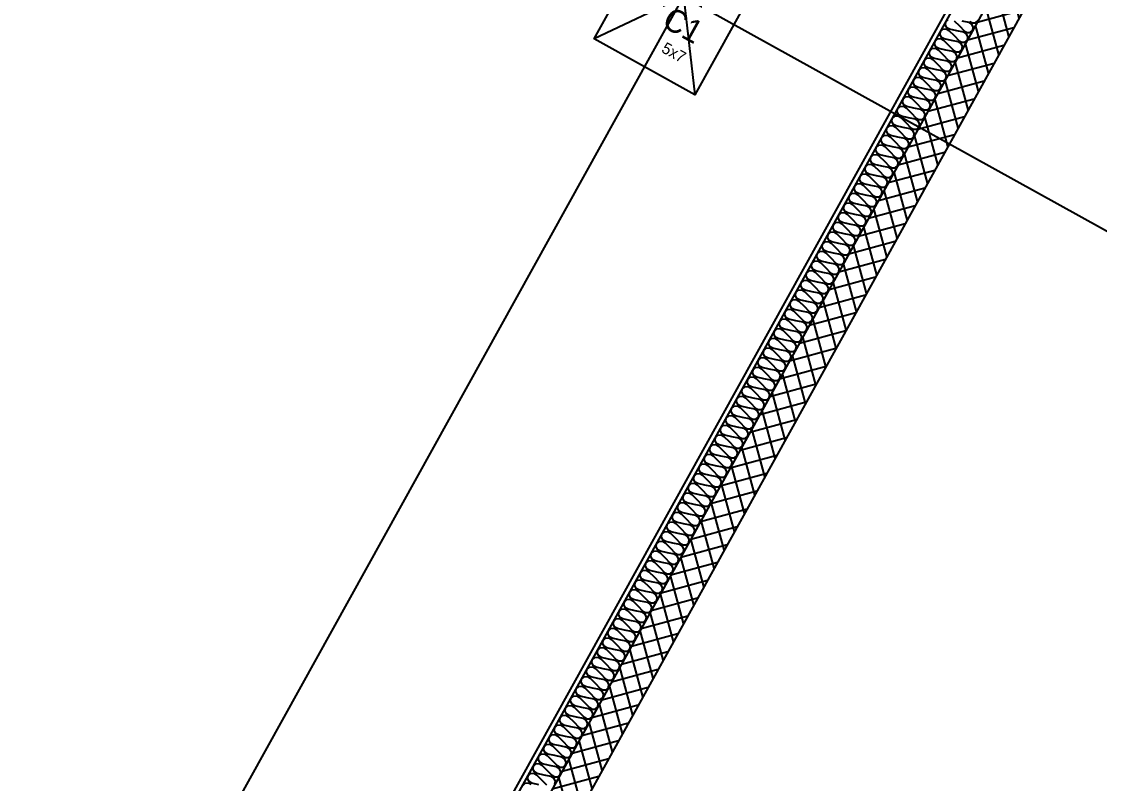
# Model space of a CAD drawing. Header units: millimetres. Extents: x -21000 to 567700, y 435000 to 850800.
# Drawn here: x 276453 to 281135, y 583813 to 587122 of the extents above; entities that cross this region are included whole.
import ezdxf
from ezdxf.xclip import XClip

# ---------------------------------------------------------------- set-up
doc = ezdxf.new("R2010")
doc.units = ezdxf.units.MM
doc.header["$LTSCALE"] = 700
doc.header["$XCLIPFRAME"] = 2
doc.linetypes.add('AB_Pbase$0$주차장기둥$0$CEN', pattern=[62, 60, -1, 0, -1])
doc.layers.get('0').update_dxf_attribs({"color": 2})
for name, color, linetype in [('AB_Pbase$0$ELE8', 8, 'Continuous'), ('AB_Pbase$0$FIN', 6, 'Continuous'), ('AB_Pbase$0$HAT-BR', 5, 'Continuous'), ('AB_Pbase$0$INS', 8, 'Continuous'), ('AB_Pbase$0$WAL', 3, 'Continuous'), ('AB_Pbase$0$주차장기둥$0$CEN_P', 244, 'AB_Pbase$0$주차장기둥$0$CEN')]:
    doc.layers.add(name, color=color, linetype=linetype)
doc.layers.add('AB_Pbase$0$주차장기둥$0$DEFPOINT', color=247, linetype='Continuous', plot=False)
doc.styles.add('AB_Pbase$0$주차장기둥$0$맑은 고딕', font='')
doc.styles.get('AB_Pbase$0$주차장기둥$0$맑은 고딕').set_extended_font_data('Dotum')

# ---------------------------------------------------------------- blocks, each defined once
blk = doc.blocks.new('AB_Pbase$0$주차장기둥$0$cen 2bl 지하')
at = {"layer": 'AB_Pbase$0$주차장기둥$0$CEN_P', "color": 5}
for p, q in [((-17985.7, 66583), (-17985.7, 259281.2)), ((-127185.7, 77283), (119274.2, 77283))]:
    blk.add_line(p, q, dxfattribs=at)
blk = doc.blocks.new('AB_Pbase$0$주차장기둥$0$p기둥 5x7')
blk.add_lwpolyline([(-250, 350), (250, 350), (250, -350), (-250, -350)], close=True)
at = {"layer": 'AB_Pbase$0$주차장기둥$0$DEFPOINT'}
for p, q in [((250, 350), (-250, -350)), ((-250, 350), (250, -350))]:
    blk.add_line(p, q, dxfattribs=at)
at = {"layer": 'AB_Pbase$0$주차장기둥$0$DEFPOINT', "color": 6, "style": 'AB_Pbase$0$주차장기둥$0$맑은 고딕'}
for s, height, p in [('C1', 100, (-24.4, -160.2)), ('5x7', 50, (28.8, -258.5))]:
    blk.add_text(s, height=height, rotation=0, dxfattribs=at).set_placement(p)
blk = doc.blocks.new('AB_Pbase$0$주차장기둥')
for name, p, rotation in [('AB_Pbase$0$주차장기둥$0$cen 2bl 지하', (36991.8, -11666.7), 1.99999810188403), ('AB_Pbase$0$주차장기둥$0$p기둥 5x7', (16319.9, 64941.5), 1.999998101881787)]:
    blk.add_blockref(name, p, dxfattribs=dict(rotation=rotation))
blk = doc.blocks.new('AB_Pbase')
at = {"layer": 'AB_Pbase$0$ELE8'}
h = blk.add_hatch(dxfattribs=at)
h.set_pattern_fill('NET', color=256, scale=20, angle=15.182184)
h.paths.add_polyline_path([(273083.7, 576687.4), (271540, 577543.1), (269067.7, 573082.9), (269198.9, 573010.2), (271598.5, 577339.2), (273011, 576556.2)])
h.paths.add_polyline_path([(271036.4, 571991.6), (269969.4, 572583.1), (269896.7, 572451.9), (270963.7, 571860.4)])
h.paths.add_polyline_path([(267533.6, 573933.3), (268338.2, 573487.2), (268265.5, 573356), (267460.8, 573802.1)])
h.paths.add_polyline_path([(265762.5, 574915), (265689.7, 574783.8), (266666.9, 574242.1), (266739.6, 574373.3)])
h.paths.add_polyline_path([(282834.2, 606034.8), (283184, 605840.9), (283169.5, 605814.7), (283344.4, 605717.8), (283358.9, 605743.9), (283971.2, 605404.6), (286695.8, 610320), (286564.6, 610392.7), (286254.3, 609833), (283267.5, 611488.6), (283194.8, 611357.4), (286181.6, 609701.8), (283912.7, 605608.5), (280799.1, 607334.5), (280726.3, 607203.3), (282834.2, 606034.9)])
h.paths.add_polyline_path([(284863.4, 564098.5), (284936.1, 564229.7), (285618.3, 563851.5), (285545.6, 563720.4)])
h.paths.add_polyline_path([(288106.1, 564564.9), (288237.3, 564492.2), (288615.4, 565174.4), (288484.2, 565247.1)])
h.paths.add_polyline_path([(287614.8, 563328), (287687.5, 563459.2), (288859.5, 562809.5), (288786.8, 562678.3)])
h.paths.add_polyline_path([(290056.1, 561894.8), (289924.9, 561967.5), (289110.4, 560498.1), (289241.6, 560425.4)])
h.paths.add_polyline_path([(281687.8, 603760.5), (279492.5, 604977.4), (279630.7, 605226.6), (279761.9, 605153.9), (279696.4, 605035.8), (281760.5, 603891.7), (281687.8, 603760.5)])
h.paths.add_polyline_path([(282125.1, 603518.1), (286585.7, 601045.6), (286658.4, 601176.7), (282197.8, 603649.3), (282125.1, 603518.1)])
h.paths.add_polyline_path([(287197.9, 600706.2), (287270.6, 600837.4), (288119, 600367.1), (274239.1, 575327.1), (274107.9, 575399.8), (274340.4, 575819.3), (273623.2, 576216.8), (273695.9, 576348), (274413.1, 575950.5), (287915.1, 600308.6), (287197.9, 600706.2)])
at = {"layer": 'AB_Pbase$0$HAT-BR'}
h = blk.add_hatch(dxfattribs=at)
h.set_pattern_fill('ANSI31', color=256, scale=20, angle=145)
h.paths.add_polyline_path([(235929.4, 604527.6), (236063.8, 604661.9), (238153, 602571.6), (240063.6, 606018.4), (240229.8, 605926.3), (238280.5, 602409.7), (237010.4, 601140.3), (237826.9, 600323.4), (237692.5, 600189.1), (236741.7, 601140.4), (238029, 602427)])
h.paths.add_polyline_path([(238632.8, 599517.1), (232550.1, 593437.5), (232684.4, 593303.2), (238767.1, 599382.7)])
h.paths.add_polyline_path([(239573, 598576.4), (244422.5, 593724.3), (238339.7, 587644.8), (238205.4, 587779.2), (244153.8, 593724.4), (239438.6, 598442)])
h.paths.add_polyline_path([(253366.3, 576146.8), (254890.9, 574621.3), (254756.5, 574487), (253231.9, 576012.5)], flags=17)
h.paths.add_polyline_path([(246954.3, 581883.1), (245525.6, 580455.2), (245391.3, 580589.5), (246820, 582017.5)])
h.paths.add_polyline_path([(247173.6, 582371), (252407.6, 587602.2), (252541.9, 587467.8), (247308, 582236.6)])
h.paths.add_polyline_path([(260580.1, 582120.7), (261142.4, 583135.1), (260976.2, 583227.2), (260414, 582212.8)], flags=17)
h.paths.add_polyline_path([(263886.9, 576046.1), (264234.4, 575698.5), (264194.3, 575658.4), (265114.4, 575148.5), (265206.5, 575314.6)])
edge = h.paths.add_edge_path()
edge.add_line((263638.9, 581842.7), (261303.6, 583137.2))
edge.add_line((261303.6, 583137.2), (261395.8, 583303.3))
edge.add_line((261395.8, 583303.3), (265930.7, 580789.6))
edge.add_line((265930.7, 580789.6), (269809.1, 587786.6))
edge.add_line((269809.1, 587786.6), (269975.3, 587694.4))
edge.add_line((269975.3, 587694.4), (266096.8, 580697.5))
edge.add_line((266096.8, 580697.5), (266534.1, 580455.1))
edge.add_line((266534.1, 580455.1), (266442, 580288.9))
edge.add_line((266442, 580288.9), (263805.1, 581750.6))
edge.add_line((263638.9, 581842.7), (262485.1, 579761.3))
edge.add_line((263805.1, 581750.6), (261405.4, 577421.6))
edge.add_line((262393, 579595.1), (259935.3, 580957.4))
edge.add_line((262485.1, 579761.3), (259861.3, 581215.7))
edge.add_line((262393, 579595.1), (261239.3, 577513.7))
edge.add_line((259861.3, 581215.7), (259168.1, 579965.2))
edge.add_line((259334.3, 579873.1), (259168.1, 579965.2))
edge.add_line((259935.3, 580957.4), (259334.3, 579873.1))
edge.add_line((261239.3, 577513.7), (258615.4, 578968.1))
edge.add_line((258615.4, 578968.1), (258523.3, 578802))
edge.add_line((258523.3, 578802), (263739.4, 575910.6))
edge.add_line((263739.4, 575910.6), (263879.2, 576050.4))
edge.add_line((263879.2, 576050.4), (261405.4, 577421.6))
edge = h.paths.add_edge_path()
edge.add_line((273761.7, 610263.5), (273411.9, 610457.4))
edge.add_line((273411.9, 610457.4), (273281, 610221.2))
edge.add_line((273281, 610221.2), (271837.9, 611021.2))
edge.add_line((271837.9, 611021.2), (270579.8, 608751.5))
edge.add_line((270579.8, 608751.5), (267899.1, 610237.5))
edge.add_line((267899.1, 610237.5), (268345.1, 611042.1))
edge.add_line((268345.1, 611042.1), (267907.8, 611284.5))
edge.add_line((267907.8, 611284.5), (267461.8, 610479.9))
edge.add_line((267461.8, 610479.9), (264676.1, 612024))
edge.add_line((264676.1, 612024), (266867.4, 615977.3))
edge.add_line((266867.4, 615977.3), (266701.3, 616069.4))
edge.add_line((266701.3, 616069.4), (265295.3, 613533))
edge.add_line((265295.3, 613533), (264945.5, 613726.9))
edge.add_line((264945.5, 613726.9), (264853.4, 613560.7))
edge.add_line((264853.4, 613560.7), (265203.2, 613366.8))
edge.add_line((265203.2, 613366.8), (264417.8, 611949.9))
edge.add_line((264417.8, 611949.9), (276229.5, 605402.6))
edge.add_line((276229.5, 605402.6), (278088.8, 608756.8))
edge.add_line((278088.8, 608756.8), (278565.5, 608492.5))
edge.add_line((278565.5, 608492.5), (278798.2, 608912.4))
edge.add_line((278798.2, 608912.4), (278719.4, 608956))
edge.add_line((278719.4, 608956), (278578.9, 608702.3))
edge.add_line((278578.9, 608702.3), (278093.4, 608971.4))
edge.add_line((278093.4, 608971.4), (278825.5, 610292.1))
edge.add_line((278825.5, 610292.1), (278746.8, 610335.7))
edge.add_line((278746.8, 610335.7), (278092.3, 609155))
edge.add_line((278092.3, 609155), (277414.5, 609530.7))
edge.add_line((277414.5, 609530.7), (277370.8, 609452))
edge.add_line((277370.8, 609452), (278048.7, 609076.3))
edge.add_line((278048.7, 609076.3), (276155.5, 605660.9))
edge.add_line((276155.5, 605660.9), (275027.2, 606286.3))
edge.add_line((275027.2, 606286.3), (275473.2, 607090.9))
edge.add_line((275473.2, 607090.9), (275394.5, 607134.6))
edge.add_line((275394.5, 607134.6), (274948.5, 606329.9))
edge.add_line((274948.5, 606329.9), (274668.6, 606485.1))
edge.add_line((274668.6, 606485.1), (275114.6, 607289.7))
edge.add_line((275114.6, 607289.7), (275035.9, 607333.3))
edge.add_line((275035.9, 607333.3), (274589.9, 606528.7))
edge.add_line((274589.9, 606528.7), (270746, 608659.4))
edge.add_line((270746, 608659.4), (271911.9, 610762.9))
edge.add_line((271911.9, 610762.9), (273538.7, 609861.1))
edge.add_line((273538.7, 609861.1), (273766.6, 610272.2))
h.paths.add_polyline_path([(249823.9, 630123.9), (248214.6, 631015.9), (248122.5, 630849.7), (249731.8, 629957.7)])
h.paths.add_polyline_path([(264448.6, 621462.8), (264706.6, 621319.7), (264798.7, 621485.9), (263959.1, 621951.3), (263866.9, 621785.1), (264282.4, 621554.9), (263271.6, 619731.3), (263437.7, 619639.2)])
h.paths.add_polyline_path([(269499.6, 619034.5), (268660, 619499.9), (268567.9, 619333.7), (269048.9, 619067.1), (267972.6, 617125.4), (268138.8, 617033.3), (269215.1, 618975), (269407.5, 618868.3)])
h.paths.add_polyline_path([(278950.9, 618872.1), (277573.4, 619635.6), (275440.2, 615787.3), (272265.3, 617547.2), (272173.2, 617381), (274499.7, 616091.4), (273527.6, 614337.8), (273693.8, 614245.7), (274665.9, 615999.3), (276004, 615257.5), (276166.4, 615550.5), (275676.7, 615822), (277647.4, 619377.4), (278858.8, 618705.9)])
h.paths.add_polyline_path([(271683.5, 616497.6), (271517.4, 616589.7), (270492, 614739.9), (270658.2, 614647.8)])
h.paths.add_polyline_path([(266121, 619581), (265095.6, 617731.2), (264929.4, 617823.3), (265954.8, 619673.1)])
h.paths.add_polyline_path([(264405.1, 617124.9), (264497.2, 617291.1), (264296.1, 617402.6), (264203.9, 617236.4)])
edge = h.paths.add_edge_path()
edge.add_line((261140, 623342.4), (261232.1, 623508.6))
edge.add_line((261232.1, 623508.6), (257484.4, 625586))
edge.add_line((257484.4, 625586), (257392.3, 625419.8))
edge.add_line((257392.3, 625419.8), (258756.7, 624663.5))
edge.add_line((258756.7, 624663.5), (257030.8, 621549.9))
edge.add_line((257030.8, 621549.9), (255666.4, 622306.2))
edge.add_line((255666.4, 622306.2), (255622.7, 622227.5))
edge.add_line((255622.7, 622227.5), (256987.1, 621471.2))
edge.add_line((256987.1, 621471.2), (256735, 621016.4))
edge.add_line((256735, 621016.4), (256813.8, 620972.7))
edge.add_line((256813.8, 620972.7), (258835.4, 624619.9))
edge.add_line((258835.4, 624619.9), (261140, 623342.4))
h.paths.add_polyline_path([(252295.3, 623557.4), (252251.7, 623478.7), (252800.5, 623174.5), (252844.1, 623253.2)], flags=17)
h.paths.add_polyline_path([(278024, 614023.5), (278741.6, 615317.9), (277798.7, 613617.1), (277877.5, 613573.4), (278119.7, 614010.5), (279335.4, 613336.6), (279379.1, 613415.3), (278163.4, 614089.2), (278820.3, 615274.3), (278741.6, 615317.9)])
h.paths.add_polyline_path([(276999.8, 611990.1), (277047.9, 611963.4), (276926.7, 611744.8), (276799.9, 611815.1), (277163.5, 612471), (277242.2, 612427.4)], flags=17)
h.paths.add_polyline_path([(275349.5, 612653.4), (275456.1, 612845.8), (275766.5, 612673.7), (275659.8, 612481.3)], flags=17)
h.paths.add_polyline_path([(274915.1, 612859.8), (274748.9, 612952), (274506.5, 612514.6), (274672.7, 612422.5)], flags=17)
h.paths.add_polyline_path([(279024.5, 610867.8), (280144.5, 612888.1), (280223.2, 612844.5), (279103.3, 610824.1)])
h.paths.add_polyline_path([(279601.8, 610547.8), (280721.7, 612568.2), (280800.4, 612524.5), (279680.5, 610504.2)])
edge = h.paths.add_edge_path()
edge.add_line((268115.9, 579441.1), (268710.6, 579111.4))
edge.add_line((268710.6, 579111.4), (268676.7, 579050.2))
edge.add_line((268676.7, 579050.2), (271436.1, 577520.6))
edge.add_line((271436.1, 577520.6), (271470, 577581.9))
edge.add_line((271470, 577581.9), (271528.2, 577686.8))
edge.add_line((271528.2, 577686.8), (268174.1, 579546.1))
edge.add_line((268174.1, 579546.1), (268115.9, 579441.1))
h.paths.add_polyline_path([(252546, 576288.4), (251117.3, 574860.5), (254615.6, 571360.4), (257807.1, 577118), (257640.9, 577210.2), (255736.8, 573775), (255682.7, 573829.2), (255548.3, 573694.9), (255641, 573602.1), (254521.2, 571582.1), (251315.3, 574789.7), (252680.4, 576154.1)])
h.paths.add_polyline_path([(254748.7, 622094.5), (254457.8, 621569.8), (254624, 621477.7), (254914.9, 622002.4)], flags=17)
h.paths.add_polyline_path([(260390.1, 620339.5), (260224, 620431.6), (261377.8, 622513.2), (261544, 622421.1)])
h.paths.add_polyline_path([(246694.2, 601788.4), (244262.8, 603136.2), (244354.9, 603302.4), (246786.3, 601954.6)])
h.paths.add_polyline_path([(264513.8, 616681.6), (263362.4, 614604.4), (263948.4, 614279.6), (263856.3, 614113.4), (262500.6, 614864.9), (262592.7, 615031.1), (263196.2, 614696.5), (264347.6, 616773.8)])
h.paths.add_polyline_path([(251505.8, 616203), (251413.7, 616036.9), (267384.3, 607184.2), (267476.4, 607350.4)])
h.paths.add_polyline_path([(271057.7, 605148), (274188.8, 603412.4), (272429, 600237.5), (270189.9, 601478.7), (270097.8, 601312.5), (274624, 598803.6), (274716.1, 598969.8), (272595.1, 600145.4), (274355, 603320.3), (277464.3, 601596.8), (270405.5, 588862.3), (265870.5, 591376.1), (265778.4, 591209.9), (270479.5, 588604), (277722.6, 601670.9), (271149.8, 605314.2)])
h.paths.add_polyline_path([(255481.8, 630440.5), (255389.7, 630274.4), (255792, 630051.4), (254296.4, 627353.1), (254375.1, 627309.5), (255870.8, 630007.7), (258726.4, 628424.8), (257230.8, 625726.6), (257396.9, 625634.5), (258984.7, 628498.9)])
h.paths.add_polyline_path([(252754.7, 624571.9), (253714.6, 626303.6), (253793.4, 626260), (252833.4, 624528.2)])
h.paths.add_polyline_path([(271454, 617733.9), (271546.1, 617900.1), (271143.9, 618123.1), (271051.8, 617956.9)])
h.paths.add_polyline_path([(274129.6, 612597.8), (274173.2, 612676.5), (272975, 613340.7), (272679.2, 612807.2), (272845.4, 612715.1), (273097.5, 613169.9)], flags=17)
h.paths.add_polyline_path([(261119, 615848), (261285.2, 615755.9), (262691.1, 618292.3), (262525, 618384.4)])
h.paths.add_polyline_path([(261302.7, 615746.2), (261210.6, 615580), (261503.6, 615417.6), (261595.7, 615583.7)], flags=17)
h.paths.add_polyline_path([(260779.6, 615235.7), (260945.8, 615143.6), (260407.7, 614172.8), (247559.5, 621294.6), (247428.3, 621367.4), (245110.6, 622652.1), (245202.7, 622818.3), (246042.3, 622352.9), (246488.4, 623157.5), (246654.5, 623065.4), (246208.5, 622260.8), (248062.7, 621233), (249400.8, 623646.9), (248952.5, 623895.4), (248996.2, 623974.1), (249984.5, 623426.3), (249940.9, 623347.5), (249479.5, 623603.3), (248141.4, 621189.3), (250017.5, 620149.4), (251359.6, 622570.7), (250948.5, 622798.5), (250988.1, 622869.9), (251939.3, 622342.7), (251895.6, 622264), (251434.3, 622519.7), (250096.2, 620105.8), (252811.9, 618600.4), (253257.9, 619405.1), (253336.6, 619361.5), (252890.6, 618556.8), (253257.9, 618353.2), (254159.7, 619980), (253792.3, 620183.6), (253676, 619973.7), (253597.3, 620017.3), (253905.1, 620572.7), (254071.3, 620480.6), (253971.9, 620301.3), (254627.9, 619937.7), (254535.8, 619771.5), (254238.4, 619936.4), (253336.7, 618309.6), (254613.6, 617601.7), (255607.5, 619394.7), (255773.6, 619302.6), (254779.8, 617509.6), (260333.6, 614431.1)])
h.paths.add_polyline_path([(251257.3, 624727.3), (251091.2, 624819.4), (250887.5, 624452.1), (248071, 626013.3), (247978.9, 625847.1), (247979.1, 625847), (246827.7, 623769.8), (246993.9, 623677.6), (248145.3, 625754.9), (251552, 623866.5), (251644.1, 624032.7), (251053.7, 624359.9)])
h.paths.add_polyline_path([(239278.8, 608614.4), (239444.9, 608522.3), (239503.1, 608627.2), (240058.5, 608319.4), (240150.6, 608485.5), (239595.2, 608793.4), (239937, 609410), (239416.6, 609698.5), (239373, 609619.7), (239727.2, 609423.4)], flags=17)
h.paths.add_polyline_path([(249096, 617321.6), (249188.1, 617487.8), (246328.1, 619073.1), (246196.9, 619145.8), (244727.6, 619960.3), (244635.4, 619794.1)])
h.paths.add_polyline_path([(244912.1, 609773.6), (245004.2, 609939.8), (238523.3, 613532.3), (235245.5, 607619), (234042, 606416.1), (235434.6, 605022.7), (235569, 605157.1), (234240, 606486.8), (235318, 607564.2), (236122.2, 609014.9), (238706.7, 607582.3), (238270.4, 606795.2), (238991.9, 606395.2), (239084, 606561.4), (238528.6, 606869.2), (239047.4, 607805.1), (238881.2, 607897.2), (238798.8, 607748.5), (238357.1, 607993.3), (239086.7, 609309.6), (239008, 609353.3), (238278.4, 608037), (236214.3, 609181.1), (238509.9, 613322.4), (242795.5, 610946.9), (241038.1, 607776.4), (241204.2, 607684.3), (242961.7, 610854.8)])
h.paths.add_polyline_path([(254770.9, 631457.8), (254937, 631365.6), (255145.7, 631742.1), (254979.5, 631834.2)])
h.paths.add_polyline_path([(254539.5, 630648.5), (254373.3, 630740.6), (254143, 630325.1), (253548.3, 630654.8), (253504.7, 630576.1), (254099.4, 630246.4), (253042.5, 628339.7), (251765.6, 629047.6), (252822.5, 630954.2), (252848.7, 630939.7), (252892.3, 631018.4), (252787.4, 631076.6), (251686.9, 629091.2), (250436.1, 629784.5), (250344, 629618.3), (251594.7, 628925), (250494.2, 626939.6), (250599.2, 626881.5), (250642.8, 626960.2), (250616.6, 626974.7), (251673.5, 628881.4), (252950.4, 628173.6), (251893.5, 626266.9), (251298.8, 626596.6), (251255.1, 626517.9), (251849.9, 626188.2), (251488.7, 625536.6), (251654.9, 625444.5)])
at = {"layer": 'AB_Pbase$0$FIN'}
for p, q in [((274366.4, 576113.6), (287752, 600261.9)), ((274358.6, 576140.8), (287724.8, 600254.1))]:
    blk.add_line(p, q, dxfattribs=at)
at = {"layer": 'AB_Pbase$0$INS'}
for points in [[(278629.8, 583805), (278640.4, 583814.2), (278654.9, 583815.8), (278666.5, 583809.4)], [(278700, 583807.9), (278669.4, 583814.6), (278657.9, 583821), (278650.8, 583833.1), (278653.1, 583847), (278663.6, 583856.2), (278678.2, 583857.7), (278689.8, 583851.3), (278711.6, 583828.9), (278733.5, 583806.5)], [(278769.6, 583809.8), (278771.8, 583823.7), (278765.4, 583836.8), (278753.9, 583843.2), (278723.3, 583849.9), (278692.7, 583856.6), (278681.1, 583863), (278674.1, 583875.1), (278676.3, 583889), (278686.9, 583898.2), (278701.5, 583899.7), (278713, 583893.3), (278734.9, 583870.9), (278756.8, 583848.5), (278768.3, 583842.1), (278782.3, 583842.6), (278792.9, 583851.8), (278795.1, 583865.7), (278788.7, 583878.8), (278777.1, 583885.2), (278746.5, 583891.9), (278715.9, 583898.6), (278704.4, 583905), (278697.4, 583917.1), (278699.6, 583931), (278710.2, 583940.2), (278724.8, 583941.7), (278736.3, 583935.3), (278758.2, 583912.9), (278780.1, 583890.5), (278791.6, 583884.1), (278805.6, 583884.6), (278816.2, 583893.8), (278818.4, 583907.6), (278812, 583920.8), (278800.4, 583927.2), (278769.8, 583933.9), (278739.2, 583940.6), (278727.7, 583947), (278720.7, 583959.1), (278722.9, 583972.9), (278733.5, 583982.2), (278748, 583983.7), (278759.6, 583977.3), (278781.4, 583954.9), (278803.3, 583932.5), (278814.9, 583926.1), (278828.9, 583926.5), (278839.5, 583935.8), (278841.7, 583949.6), (278835.2, 583962.8), (278823.7, 583969.2), (278793.1, 583975.9), (278762.5, 583982.5), (278750.9, 583988.9), (278743.9, 584001.1), (278746.1, 584014.9), (278756.7, 584024.1), (278771.3, 584025.7), (278782.8, 584019.3), (278804.7, 583996.9), (278826.6, 583974.4), (278838.1, 583968), (278852.1, 583968.5), (278862.7, 583977.7), (278864.9, 583991.6), (278858.5, 584004.8), (278847, 584011.2), (278816.4, 584017.8), (278785.8, 584024.5), (278774.2, 584030.9), (278767.2, 584043), (278769.4, 584056.9), (278780, 584066.1), (278794.6, 584067.7), (278806.1, 584061.3), (278828, 584038.8), (278849.9, 584016.4), (278861.4, 584010), (278875.4, 584010.5), (278886, 584019.7), (278888.2, 584033.6), (278881.8, 584046.8), (278870.2, 584053.2), (278839.6, 584059.8), (278809, 584066.5), (278797.5, 584072.9), (278790.5, 584085), (278792.7, 584098.9), (278803.3, 584108.1), (278817.8, 584109.6), (278829.4, 584103.2), (278851.3, 584080.8), (278873.1, 584058.4), (278884.7, 584052), (278898.7, 584052.5), (278909.3, 584061.7), (278911.5, 584075.6), (278905, 584088.7), (278893.5, 584095.1), (278862.9, 584101.8), (278832.3, 584108.5), (278820.8, 584114.9), (278813.7, 584127), (278815.9, 584140.9), (278826.5, 584150.1), (278841.1, 584151.6), (278852.7, 584145.2), (278874.5, 584122.8), (278896.4, 584100.4), (278908, 584094), (278921.9, 584094.5), (278932.5, 584103.7), (278934.7, 584117.6), (278928.3, 584130.7), (278916.8, 584137.1), (278886.2, 584143.8), (278855.6, 584150.5), (278844, 584156.9), (278837, 584169), (278839.2, 584182.9), (278849.8, 584192.1), (278864.4, 584193.6), (278875.9, 584187.2), (278897.8, 584164.8), (278919.7, 584142.4), (278931.2, 584136), (278945.2, 584136.4), (278955.8, 584145.7), (278958, 584159.5), (278951.6, 584172.7), (278940, 584179.1), (278909.4, 584185.8), (278878.8, 584192.4), (278867.3, 584198.8), (278860.3, 584211), (278862.5, 584224.8), (278873.1, 584234.1), (278887.7, 584235.6), (278899.2, 584229.2), (278921.1, 584206.8), (278942.9, 584184.3), (278954.5, 584177.9), (278968.5, 584178.4), (278979.1, 584187.6), (278981.3, 584201.5), (278974.9, 584214.7), (278963.3, 584221.1), (278932.7, 584227.8), (278902.1, 584234.4), (278890.6, 584240.8), (278883.6, 584252.9), (278885.8, 584266.8), (278896.4, 584276), (278910.9, 584277.6), (278922.5, 584271.2), (278944.3, 584248.7), (278966.2, 584226.3), (278977.8, 584219.9), (278991.8, 584220.4), (279002.3, 584229.6), (279004.6, 584243.5), (278998.1, 584256.7), (278986.6, 584263.1), (278956, 584269.7), (278925.4, 584276.4), (278913.8, 584282.8), (278906.8, 584294.9), (278909, 584308.8), (278919.6, 584318), (278934.2, 584319.5), (278945.7, 584313.1), (278967.6, 584290.7), (278989.5, 584268.3), (279001, 584261.9), (279015, 584262.4), (279025.6, 584271.6), (279027.8, 584285.5), (279021.4, 584298.6), (279009.9, 584305), (278979.3, 584311.7), (278948.6, 584318.4), (278937.1, 584324.8), (278930.1, 584336.9), (278932.3, 584350.8), (278942.9, 584360), (278957.5, 584361.5), (278969, 584355.1), (278990.9, 584332.7), (279012.8, 584310.3), (279024.3, 584303.9), (279038.3, 584304.4), (279048.9, 584313.6), (279051.1, 584327.5), (279044.7, 584340.6), (279033.1, 584347), (279002.5, 584353.7), (278971.9, 584360.4), (278960.4, 584366.8), (278953.4, 584378.9), (278955.6, 584392.8), (278966.2, 584402), (278980.7, 584403.5), (278992.3, 584397.1), (279014.2, 584374.7), (279036, 584352.3), (279047.6, 584345.9), (279061.6, 584346.4), (279072.2, 584355.6), (279074.4, 584369.4), (279067.9, 584382.6), (279056.4, 584389), (279025.8, 584395.7), (278995.2, 584402.4), (278983.6, 584408.8), (278976.6, 584420.9), (278978.8, 584434.7), (278989.4, 584444), (279004, 584445.5), (279015.6, 584439.1), (279037.4, 584416.7), (279059.3, 584394.3), (279070.8, 584387.9), (279084.8, 584388.3), (279095.4, 584397.6), (279097.6, 584411.4), (279091.2, 584424.6), (279079.7, 584431), (279049.1, 584437.7), (279018.5, 584444.3), (279006.9, 584450.7), (278999.9, 584462.9), (279002.1, 584476.7), (279012.7, 584485.9), (279027.3, 584487.5), (279038.8, 584481.1), (279060.7, 584458.7), (279082.6, 584436.2), (279094.1, 584429.8), (279108.1, 584430.3), (279118.7, 584439.5), (279120.9, 584453.4), (279114.5, 584466.6), (279102.9, 584473), (279072.3, 584479.6), (279041.7, 584486.3), (279030.2, 584492.7), (279023.2, 584504.8), (279025.4, 584518.7), (279036, 584527.9), (279050.5, 584529.5), (279062.1, 584523.1), (279084, 584500.6), (279105.8, 584478.2), (279117.4, 584471.8), (279131.4, 584472.3), (279142, 584481.5), (279144.2, 584495.4), (279137.8, 584508.6), (279126.2, 584515), (279095.6, 584521.6), (279065, 584528.3), (279053.5, 584534.7), (279046.5, 584546.8), (279048.7, 584560.7), (279059.3, 584569.9), (279073.8, 584571.4), (279085.4, 584565), (279107.2, 584542.6), (279129.1, 584520.2), (279140.7, 584513.8), (279154.6, 584514.3), (279165.2, 584523.5), (279167.4, 584537.4), (279161, 584550.5), (279149.5, 584556.9), (279118.9, 584563.6), (279088.3, 584570.3), (279076.7, 584576.7), (279069.7, 584588.8), (279071.9, 584602.7), (279082.5, 584611.9), (279097.1, 584613.4), (279108.6, 584607), (279130.5, 584584.6), (279152.4, 584562.2), (279163.9, 584555.8), (279177.9, 584556.3), (279188.5, 584565.5), (279190.7, 584579.4), (279184.3, 584592.5), (279172.7, 584598.9), (279142.1, 584605.6), (279111.5, 584612.3), (279100, 584618.7), (279093, 584630.8), (279095.2, 584644.7), (279105.8, 584653.9), (279120.4, 584655.4), (279131.9, 584649), (279153.8, 584626.6), (279175.7, 584604.2), (279187.2, 584597.8), (279201.2, 584598.2), (279211.8, 584607.5), (279214, 584621.3), (279207.6, 584634.5), (279196, 584640.9), (279165.4, 584647.6), (279134.8, 584654.2), (279123.3, 584660.6), (279116.3, 584672.8), (279118.5, 584686.6), (279129.1, 584695.9), (279143.6, 584697.4), (279155.2, 584691), (279177.1, 584668.6), (279198.9, 584646.1), (279210.5, 584639.7), (279224.5, 584640.2), (279235.1, 584649.4), (279237.3, 584663.3), (279230.8, 584676.5), (279219.3, 584682.9), (279188.7, 584689.6), (279158.1, 584696.2), (279146.5, 584702.6), (279139.5, 584714.7), (279141.7, 584728.6), (279152.3, 584737.8), (279166.9, 584739.4), (279178.4, 584733), (279200.3, 584710.5), (279222.2, 584688.1), (279233.7, 584681.7), (279247.7, 584682.2), (279258.3, 584691.4), (279260.5, 584705.3), (279254.1, 584718.5), (279242.6, 584724.9), (279212, 584731.5), (279181.4, 584738.2), (279169.8, 584744.6), (279162.8, 584756.7), (279165, 584770.6), (279175.6, 584779.8), (279190.2, 584781.3), (279201.7, 584774.9), (279223.6, 584752.5), (279245.5, 584730.1), (279257, 584723.7), (279271, 584724.2), (279281.6, 584733.4), (279283.8, 584747.3), (279277.4, 584760.4), (279265.8, 584766.8), (279235.2, 584773.5), (279204.6, 584780.2), (279193.1, 584786.6), (279186.1, 584798.7), (279188.3, 584812.6), (279198.9, 584821.8), (279213.4, 584823.3), (279225, 584816.9), (279246.9, 584794.5), (279268.7, 584772.1), (279280.3, 584765.7), (279294.3, 584766.2), (279304.9, 584775.4), (279307.1, 584789.3), (279300.6, 584802.4), (279289.1, 584808.8), (279258.5, 584815.5), (279227.9, 584822.2), (279216.4, 584828.6), (279209.3, 584840.7), (279211.6, 584854.6), (279222.1, 584863.8), (279236.7, 584865.3), (279248.3, 584858.9), (279270.1, 584836.5), (279292, 584814.1), (279303.6, 584807.7), (279317.5, 584808.2), (279328.1, 584817.4), (279330.3, 584831.2), (279323.9, 584844.4), (279312.4, 584850.8), (279281.8, 584857.5), (279251.2, 584864.2), (279239.6, 584870.6), (279232.6, 584882.7), (279234.8, 584896.5), (279245.4, 584905.8), (279260, 584907.3), (279271.5, 584900.9), (279293.4, 584878.5), (279315.3, 584856.1), (279326.8, 584849.7), (279340.8, 584850.1), (279351.4, 584859.4), (279353.6, 584873.2), (279347.2, 584886.4), (279335.6, 584892.8), (279305, 584899.5), (279274.4, 584906.1), (279262.9, 584912.5), (279255.9, 584924.7), (279258.1, 584938.5), (279268.7, 584947.7), (279283.3, 584949.3), (279294.8, 584942.9), (279316.7, 584920.5), (279338.6, 584898), (279350.1, 584891.6), (279364.1, 584892.1), (279374.7, 584901.3), (279376.9, 584915.2), (279370.5, 584928.4), (279358.9, 584934.8), (279328.3, 584941.4), (279297.7, 584948.1), (279286.2, 584954.5), (279279.2, 584966.6), (279281.4, 584980.5), (279292, 584989.7), (279306.5, 584991.3), (279318.1, 584984.9), (279339.9, 584962.4), (279361.8, 584940), (279373.4, 584933.6), (279387.4, 584934.1), (279398, 584943.3), (279400.2, 584957.2), (279393.7, 584970.4), (279382.2, 584976.8), (279351.6, 584983.4), (279321, 584990.1), (279309.4, 584996.5), (279302.4, 585008.6), (279304.6, 585022.5), (279315.2, 585031.7), (279329.8, 585033.2), (279341.3, 585026.8), (279363.2, 585004.4), (279385.1, 584982), (279396.6, 584975.6), (279410.6, 584976.1), (279421.2, 584985.3), (279423.4, 584999.2), (279417, 585012.3), (279405.5, 585018.7), (279374.9, 585025.4), (279344.3, 585032.1), (279332.7, 585038.5), (279325.7, 585050.6), (279327.9, 585064.5), (279338.5, 585073.7), (279353.1, 585075.2), (279364.6, 585068.8), (279386.5, 585046.4), (279408.4, 585024), (279419.9, 585017.6), (279433.9, 585018.1), (279444.5, 585027.3), (279446.7, 585041.2), (279440.3, 585054.3), (279428.7, 585060.7), (279398.1, 585067.4), (279367.5, 585074.1), (279356, 585080.5), (279349, 585092.6), (279351.2, 585106.5), (279361.8, 585115.7), (279376.3, 585117.2), (279387.9, 585110.8), (279409.8, 585088.4), (279431.6, 585066), (279443.2, 585059.6), (279457.2, 585060), (279467.8, 585069.3), (279470, 585083.1), (279463.5, 585096.3), (279452, 585102.7), (279421.4, 585109.4), (279390.8, 585116), (279379.3, 585122.4), (279372.2, 585134.6), (279374.4, 585148.4), (279385, 585157.6), (279399.6, 585159.2), (279411.2, 585152.8), (279433, 585130.4), (279454.9, 585107.9), (279466.5, 585101.5), (279480.4, 585102), (279491, 585111.2), (279493.2, 585125.1), (279486.8, 585138.3), (279475.3, 585144.7), (279444.7, 585151.4), (279414.1, 585158), (279402.5, 585164.4), (279395.5, 585176.5), (279397.7, 585190.4), (279408.3, 585199.6), (279422.9, 585201.2), (279434.4, 585194.8), (279456.3, 585172.3), (279478.2, 585149.9), (279489.7, 585143.5), (279503.7, 585144), (279514.3, 585153.2), (279516.5, 585167.1), (279510.1, 585180.3), (279498.5, 585186.7), (279467.9, 585193.3), (279437.3, 585200), (279425.8, 585206.4), (279418.8, 585218.5), (279421, 585232.4), (279431.6, 585241.6), (279446.2, 585243.1), (279457.7, 585236.7), (279479.6, 585214.3), (279501.5, 585191.9), (279513, 585185.5), (279527, 585186), (279537.6, 585195.2), (279539.8, 585209.1), (279533.4, 585222.2), (279521.8, 585228.6), (279491.2, 585235.3), (279460.6, 585242), (279449.1, 585248.4), (279442.1, 585260.5), (279444.3, 585274.4), (279454.9, 585283.6), (279469.4, 585285.1), (279481, 585278.7), (279502.8, 585256.3), (279524.7, 585233.9), (279536.3, 585227.5), (279550.3, 585228), (279560.8, 585237.2), (279563.1, 585251.1), (279556.6, 585264.2), (279545.1, 585270.6), (279514.5, 585277.3), (279483.9, 585284), (279472.3, 585290.4), (279465.3, 585302.5), (279467.5, 585316.4), (279478.1, 585325.6), (279492.7, 585327.1), (279504.2, 585320.7), (279526.1, 585298.3), (279548, 585275.9), (279559.5, 585269.5), (279573.5, 585270), (279584.1, 585279.2), (279586.3, 585293), (279579.9, 585306.2), (279568.4, 585312.6), (279537.8, 585319.3), (279507.2, 585326), (279495.6, 585332.4), (279488.6, 585344.5), (279490.8, 585358.3), (279501.4, 585367.6), (279516, 585369.1), (279527.5, 585362.7), (279549.4, 585340.3), (279571.3, 585317.9), (279582.8, 585311.5), (279596.8, 585311.9), (279607.4, 585321.2), (279609.6, 585335), (279603.2, 585348.2), (279591.6, 585354.6), (279561, 585361.3), (279530.4, 585367.9), (279518.9, 585374.3), (279511.9, 585386.5), (279514.1, 585400.3), (279524.7, 585409.5), (279539.2, 585411.1), (279550.8, 585404.7), (279572.7, 585382.3), (279594.5, 585359.8), (279606.1, 585353.4), (279620.1, 585353.9), (279630.7, 585363.1), (279632.9, 585377), (279626.4, 585390.2), (279614.9, 585396.6), (279584.3, 585403.2), (279553.7, 585409.9), (279542.1, 585416.3), (279535.1, 585428.4), (279537.3, 585442.3), (279547.9, 585451.5), (279562.5, 585453.1), (279574.1, 585446.7), (279595.9, 585424.2), (279617.8, 585401.8), (279629.3, 585395.4), (279643.3, 585395.9), (279653.9, 585405.1), (279656.1, 585419), (279649.7, 585432.2), (279638.2, 585438.6), (279607.6, 585445.2), (279577, 585451.9), (279565.4, 585458.3), (279558.4, 585470.4), (279560.6, 585484.3), (279571.2, 585493.5), (279585.8, 585495), (279597.3, 585488.6), (279619.2, 585466.2), (279641.1, 585443.8), (279652.6, 585437.4), (279666.6, 585437.9), (279677.2, 585447.1), (279679.4, 585461), (279673, 585474.1), (279661.4, 585480.5), (279630.8, 585487.2), (279600.2, 585493.9), (279588.7, 585500.3), (279581.7, 585512.4), (279583.9, 585526.3), (279594.5, 585535.5), (279609.1, 585537), (279620.6, 585530.6), (279642.5, 585508.2), (279664.3, 585485.8), (279675.9, 585479.4), (279689.9, 585479.9), (279700.5, 585489.1), (279702.7, 585503), (279696.3, 585516.1), (279684.7, 585522.5), (279654.1, 585529.2), (279623.5, 585535.9), (279612, 585542.3), (279605, 585554.4), (279607.2, 585568.2), (279617.8, 585577.5), (279632.3, 585579), (279643.9, 585572.6), (279665.7, 585550.2), (279687.6, 585527.8), (279699.2, 585521.4), (279713.1, 585521.8), (279723.7, 585531.1), (279725.9, 585544.9), (279719.5, 585558.1), (279708, 585564.5), (279677.4, 585571.2), (279646.8, 585577.8), (279635.2, 585584.2), (279628.2, 585596.4), (279630.4, 585610.2), (279641, 585619.4), (279655.6, 585621), (279667.1, 585614.6), (279689, 585592.2), (279710.9, 585569.7), (279722.4, 585563.3), (279736.4, 585563.8), (279747, 585573), (279749.2, 585586.9), (279742.8, 585600.1), (279731.2, 585606.5), (279700.6, 585613.2), (279670, 585619.8), (279658.5, 585626.2), (279651.5, 585638.3), (279653.7, 585652.2), (279664.3, 585661.4), (279678.9, 585663), (279690.4, 585656.6), (279712.3, 585634.1), (279734.2, 585611.7), (279745.7, 585605.3), (279759.7, 585605.8), (279770.3, 585615), (279772.5, 585628.9), (279766.1, 585642.1), (279754.5, 585648.5), (279723.9, 585655.1), (279693.3, 585661.8), (279681.8, 585668.2), (279674.8, 585680.3), (279677, 585694.2), (279687.6, 585703.4), (279702.1, 585704.9), (279713.7, 585698.5), (279735.6, 585676.1), (279757.4, 585653.7), (279769, 585647.3), (279783, 585647.8), (279793.6, 585657), (279795.8, 585670.9), (279789.3, 585684), (279777.8, 585690.4), (279747.2, 585697.1), (279716.6, 585703.8), (279705, 585710.2), (279698, 585722.3), (279700.2, 585736.2), (279710.8, 585745.4), (279725.4, 585746.9), (279736.9, 585740.5), (279758.8, 585718.1), (279780.7, 585695.7), (279792.2, 585689.3), (279806.2, 585689.8), (279816.8, 585699), (279819, 585712.9), (279812.6, 585726), (279801.1, 585732.4), (279770.5, 585739.1), (279739.9, 585745.8), (279728.3, 585752.2), (279721.3, 585764.3), (279723.5, 585778.2), (279734.1, 585787.4), (279748.7, 585788.9), (279760.2, 585782.5), (279782.1, 585760.1), (279804, 585737.7), (279815.5, 585731.3), (279829.5, 585731.8), (279840.1, 585741), (279842.3, 585754.8), (279835.9, 585768), (279824.3, 585774.4), (279793.7, 585781.1), (279763.1, 585787.8), (279751.6, 585794.2), (279744.6, 585806.3), (279746.8, 585820.1), (279757.4, 585829.4), (279771.9, 585830.9), (279783.5, 585824.5), (279805.4, 585802.1), (279827.2, 585779.7), (279838.8, 585773.3), (279852.8, 585773.7), (279863.4, 585783), (279865.6, 585796.8), (279859.1, 585810), (279847.6, 585816.4), (279817, 585823.1), (279786.4, 585829.7), (279774.9, 585836.1), (279767.9, 585848.2), (279770.1, 585862.1), (279780.6, 585871.3), (279795.2, 585872.9), (279806.8, 585866.5), (279828.6, 585844.1), (279850.5, 585821.6), (279862.1, 585815.2), (279876, 585815.7), (279886.6, 585824.9), (279888.8, 585838.8), (279882.4, 585852), (279870.9, 585858.4), (279840.3, 585865), (279809.7, 585871.7), (279798.1, 585878.1), (279791.1, 585890.2), (279793.3, 585904.1), (279803.9, 585913.3), (279818.5, 585914.9), (279830, 585908.5), (279851.9, 585886), (279873.8, 585863.6), (279885.3, 585857.2), (279899.3, 585857.7), (279909.9, 585866.9), (279912.1, 585880.8), (279905.7, 585894), (279894.1, 585900.4), (279863.5, 585907), (279832.9, 585913.7), (279821.4, 585920.1), (279814.4, 585932.2), (279816.6, 585946.1), (279827.2, 585955.3), (279841.8, 585956.8), (279853.3, 585950.4), (279875.2, 585928), (279897.1, 585905.6), (279908.6, 585899.2), (279922.6, 585899.7), (279933.2, 585908.9), (279935.4, 585922.8), (279929, 585935.9), (279917.4, 585942.3), (279886.8, 585949), (279856.2, 585955.7), (279844.7, 585962.1), (279837.7, 585974.2), (279839.9, 585988.1), (279850.5, 585997.3), (279865, 585998.8), (279876.6, 585992.4), (279898.5, 585970), (279920.3, 585947.6), (279931.9, 585941.2), (279945.9, 585941.7), (279956.5, 585950.9), (279958.7, 585964.8), (279952.2, 585977.9), (279940.7, 585984.3), (279910.1, 585991), (279879.5, 585997.7), (279867.9, 586004.1), (279860.9, 586016.2), (279863.1, 586030), (279873.7, 586039.3), (279888.3, 586040.8), (279899.8, 586034.4), (279921.7, 586012), (279943.6, 585989.6), (279955.1, 585983.2), (279969.1, 585983.6), (279979.7, 585992.9), (279981.9, 586006.7), (279975.5, 586019.9), (279964, 586026.3), (279933.4, 586033), (279902.8, 586039.6), (279891.2, 586046), (279884.2, 586058.2), (279886.4, 586072), (279897, 586081.2), (279911.6, 586082.8), (279923.1, 586076.4), (279945, 586054), (279966.9, 586031.5), (279978.4, 586025.1), (279992.4, 586025.6), (280003, 586034.8), (280005.2, 586048.7), (279998.8, 586061.9), (279987.2, 586068.3), (279956.6, 586075), (279926, 586081.6), (279914.5, 586088), (279907.5, 586100.1), (279909.7, 586114), (279920.3, 586123.2), (279934.8, 586124.8), (279946.4, 586118.4), (279968.3, 586095.9), (279990.1, 586073.5), (280001.7, 586067.1), (280015.7, 586067.6), (280026.3, 586076.8), (280028.5, 586090.7), (280022, 586103.9), (280010.5, 586110.3), (279979.9, 586116.9), (279949.3, 586123.6), (279937.8, 586130), (279930.7, 586142.1), (279932.9, 586156), (279943.5, 586165.2), (279958.1, 586166.7), (279969.7, 586160.3), (279991.5, 586137.9), (280013.4, 586115.5), (280025, 586109.1), (280038.9, 586109.6), (280049.5, 586118.8), (280051.7, 586132.7), (280045.3, 586145.8), (280033.8, 586152.2), (280003.2, 586158.9), (279972.6, 586165.6), (279961, 586172), (279954, 586184.1), (279956.2, 586198), (279966.8, 586207.2), (279981.4, 586208.7), (279992.9, 586202.3), (280014.8, 586179.9), (280036.7, 586157.5), (280048.2, 586151.1), (280062.2, 586151.6), (280072.8, 586160.8), (280075, 586174.7), (280068.6, 586187.8), (280057, 586194.2), (280026.4, 586200.9), (279995.8, 586207.6), (279984.3, 586214), (279977.3, 586226.1), (279979.5, 586240), (279990.1, 586249.2), (280004.7, 586250.7), (280016.2, 586244.3), (280038.1, 586221.9), (280060, 586199.5), (280071.5, 586193.1), (280085.5, 586193.6), (280096.1, 586202.8), (280098.3, 586216.6), (280091.9, 586229.8), (280080.3, 586236.2), (280049.7, 586242.9), (280019.1, 586249.6), (280007.6, 586256), (280000.6, 586268.1), (280002.8, 586281.9), (280013.4, 586291.2), (280027.9, 586292.7), (280039.5, 586286.3), (280061.3, 586263.9), (280083.2, 586241.5), (280094.8, 586235.1), (280108.8, 586235.5), (280119.4, 586244.8), (280121.6, 586258.6), (280115.1, 586271.8), (280103.6, 586278.2), (280073, 586284.9), (280042.4, 586291.5), (280030.8, 586297.9), (280023.8, 586310), (280026, 586323.9), (280036.6, 586333.1), (280051.2, 586334.7), (280062.7, 586328.3), (280084.6, 586305.9), (280106.5, 586283.4), (280118, 586277), (280132, 586277.5), (280142.6, 586286.7), (280144.8, 586300.6), (280138.4, 586313.8), (280126.9, 586320.2), (280096.3, 586326.8), (280065.7, 586333.5), (280054.1, 586339.9), (280047.1, 586352), (280049.3, 586365.9), (280059.9, 586375.1), (280074.5, 586376.6), (280086, 586370.3), (280107.9, 586347.8), (280129.8, 586325.4), (280141.3, 586319), (280155.3, 586319.5), (280165.9, 586328.7), (280168.1, 586342.6), (280161.7, 586355.8), (280150.1, 586362.2), (280119.5, 586368.8), (280088.9, 586375.5), (280077.4, 586381.9), (280070.4, 586394), (280072.6, 586407.9), (280083.2, 586417.1), (280097.7, 586418.6), (280109.3, 586412.2), (280131.2, 586389.8), (280153, 586367.4), (280164.6, 586361), (280178.6, 586361.5), (280189.2, 586370.7), (280191.4, 586384.6), (280184.9, 586397.7), (280173.4, 586404.1), (280142.8, 586410.8), (280112.2, 586417.5), (280100.6, 586423.9), (280093.6, 586436), (280095.8, 586449.9), (280106.4, 586459.1), (280121, 586460.6), (280132.6, 586454.2), (280154.4, 586431.8), (280176.3, 586409.4), (280187.9, 586403), (280201.8, 586403.5), (280212.4, 586412.7), (280214.6, 586426.6), (280208.2, 586439.7), (280196.7, 586446.1), (280166.1, 586452.8), (280135.5, 586459.5), (280123.9, 586465.9), (280116.9, 586478), (280119.1, 586491.8), (280129.7, 586501.1), (280144.3, 586502.6), (280155.8, 586496.2), (280177.7, 586473.8), (280199.6, 586451.4), (280211.1, 586445), (280225.1, 586445.4), (280235.7, 586454.7), (280237.9, 586468.5), (280231.5, 586481.7), (280219.9, 586488.1), (280189.3, 586494.8), (280158.7, 586501.4), (280147.2, 586507.8), (280140.2, 586520), (280142.4, 586533.8), (280153, 586543), (280167.6, 586544.6), (280179.1, 586538.2), (280201, 586515.8), (280222.8, 586493.3), (280234.4, 586486.9), (280248.4, 586487.4), (280259, 586496.6), (280261.2, 586510.5), (280254.8, 586523.7), (280243.2, 586530.1), (280212.6, 586536.8), (280182, 586543.4), (280170.5, 586549.8), (280163.5, 586561.9), (280165.7, 586575.8), (280176.3, 586585), (280190.8, 586586.6), (280202.4, 586580.2), (280224.2, 586557.7), (280246.1, 586535.3), (280257.7, 586528.9), (280271.6, 586529.4), (280282.2, 586538.6), (280284.4, 586552.5), (280278, 586565.7), (280266.5, 586572.1), (280235.9, 586578.7), (280205.3, 586585.4), (280193.7, 586591.8), (280186.7, 586603.9), (280188.9, 586617.8), (280199.5, 586627), (280214.1, 586628.5), (280225.6, 586622.1), (280247.5, 586599.7), (280269.4, 586577.3), (280280.9, 586570.9), (280294.9, 586571.4), (280305.5, 586580.6), (280307.7, 586594.5), (280301.3, 586607.6), (280289.8, 586614), (280259.1, 586620.7), (280228.5, 586627.4), (280217, 586633.8), (280210, 586645.9), (280212.2, 586659.8), (280222.8, 586669), (280237.4, 586670.5), (280248.9, 586664.1), (280270.8, 586641.7), (280292.7, 586619.3), (280304.2, 586612.9), (280318.2, 586613.4), (280328.8, 586622.6), (280331, 586636.5), (280324.6, 586649.6), (280313, 586656), (280282.4, 586662.7), (280251.8, 586669.4), (280240.3, 586675.8), (280233.3, 586687.9), (280235.5, 586701.8), (280246.1, 586711), (280260.6, 586712.5), (280272.2, 586706.1), (280294.1, 586683.7), (280315.9, 586661.3), (280327.5, 586654.9), (280341.5, 586655.4), (280352.1, 586664.6), (280354.3, 586678.4), (280347.8, 586691.6), (280336.3, 586698), (280305.7, 586704.7), (280275.1, 586711.4), (280263.5, 586717.8), (280256.5, 586729.9), (280258.7, 586743.7), (280269.3, 586753), (280283.9, 586754.5), (280295.5, 586748.1), (280317.3, 586725.7), (280339.2, 586703.3), (280350.7, 586696.9), (280364.7, 586697.3), (280375.3, 586706.6), (280377.5, 586720.4), (280371.1, 586733.6), (280359.6, 586740), (280329, 586746.7), (280298.4, 586753.3), (280286.8, 586759.7), (280279.8, 586771.8), (280282, 586785.7), (280292.6, 586794.9), (280307.2, 586796.5), (280318.7, 586790.1), (280340.6, 586767.7), (280362.5, 586745.2), (280374, 586738.8), (280388, 586739.3), (280398.6, 586748.5), (280400.8, 586762.4), (280394.4, 586775.6), (280382.8, 586782), (280352.2, 586788.6), (280321.6, 586795.3), (280310.1, 586801.7), (280303.1, 586813.8), (280305.3, 586827.7), (280315.9, 586836.9), (280330.4, 586838.4), (280342, 586832), (280363.9, 586809.6), (280385.7, 586787.2), (280397.3, 586780.8), (280411.3, 586781.3), (280421.9, 586790.5), (280424.1, 586804.4), (280417.6, 586817.6), (280406.1, 586824), (280375.5, 586830.6), (280344.9, 586837.3), (280333.4, 586843.7), (280326.4, 586855.8), (280328.6, 586869.7), (280339.2, 586878.9), (280353.7, 586880.4), (280365.3, 586874), (280387.1, 586851.6), (280409, 586829.2), (280420.6, 586822.8), (280434.5, 586823.3), (280445.1, 586832.5), (280447.3, 586846.4), (280440.9, 586859.5), (280429.4, 586865.9), (280398.8, 586872.6), (280368.2, 586879.3), (280356.6, 586885.7), (280349.6, 586897.8), (280351.8, 586911.7), (280362.4, 586920.9), (280377, 586922.4), (280388.5, 586916), (280410.4, 586893.6), (280432.3, 586871.2), (280443.8, 586864.8), (280457.8, 586865.3), (280468.4, 586874.5), (280470.6, 586888.4), (280464.2, 586901.5), (280452.6, 586907.9), (280422, 586914.6), (280391.4, 586921.3), (280379.9, 586927.7), (280372.9, 586939.8), (280375.1, 586953.6), (280385.7, 586962.9), (280400.3, 586964.4), (280411.8, 586958), (280433.7, 586935.6), (280455.6, 586913.2), (280467.1, 586906.8), (280481.1, 586907.2), (280491.7, 586916.5), (280493.9, 586930.3), (280487.5, 586943.5), (280475.9, 586949.9), (280445.3, 586956.6), (280414.7, 586963.2), (280403.2, 586969.6), (280396.2, 586981.8), (280398.4, 586995.6), (280409, 587004.8), (280423.5, 587006.4), (280435.1, 587000), (280457, 586977.6), (280478.8, 586955.1), (280490.4, 586948.7), (280504.4, 586949.2), (280515, 586958.4), (280517.2, 586972.3), (280510.7, 586985.5), (280499.2, 586991.9), (280468.6, 586998.6), (280438, 587005.2), (280426.4, 587011.6), (280419.4, 587023.7), (280421.6, 587037.6), (280432.2, 587046.8), (280446.8, 587048.4), (280458.3, 587042), (280480.2, 587019.5), (280502.1, 586997.1), (280513.6, 586990.7), (280527.6, 586991.2), (280538.2, 587000.4), (280540.4, 587014.3), (280534, 587027.5), (280522.5, 587033.9), (280491.9, 587040.5), (280461.3, 587047.2), (280449.7, 587053.6), (280442.7, 587065.7), (280444.9, 587079.6), (280455.5, 587088.8), (280470.1, 587090.3), (280481.6, 587083.9), (280503.5, 587061.5), (280525.4, 587039.1), (280536.9, 587032.7), (280550.9, 587033.2), (280561.5, 587042.4), (280563.7, 587056.3), (280557.3, 587069.4), (280545.7, 587075.8), (280515.1, 587082.5), (280484.5, 587089.2), (280473, 587095.6), (280466, 587107.7), (280468.2, 587121.6), (280478.8, 587130.8)], [(280504.9, 587125.9), (280526.8, 587103.5), (280548.6, 587081.1), (280560.2, 587074.7), (280574.2, 587075.2), (280584.8, 587084.4), (280587, 587098.3), (280580.5, 587111.4), (280569, 587117.8), (280538.4, 587124.5)], [(280571.9, 587123.1), (280583.5, 587116.7), (280597.4, 587117.2), (280608, 587126.4)]]:
    blk.add_lwpolyline(points, dxfattribs=at)
at = {"layer": 'AB_Pbase$0$WAL'}
blk.add_lwpolyline([(287197.9, 600706.2), (287270.6, 600837.4), (288119, 600367.1), (274239.1, 575327.1), (274107.9, 575399.8), (274340.4, 575819.3), (273623.2, 576216.8), (273695.9, 576348), (274413.1, 575950.5), (287915.1, 600308.6), (287197.9, 600706.2)], close=True, dxfattribs=at)
at = {"rotation": 329.0000000345588}
blk.add_blockref('AB_Pbase$0$주차장기둥', (231892.5, 539971.5), dxfattribs=at)

msp = doc.modelspace()

# ---------------------------------------------------------------- block references
ref = msp.add_blockref('AB_Pbase', (0, 0))
XClip(ref).set_block_clipping_path([(-0.000000015, 445500.0000000148), (493845.7187941075, 839949.3912975936)])

doc.saveas('drawing.dxf')
